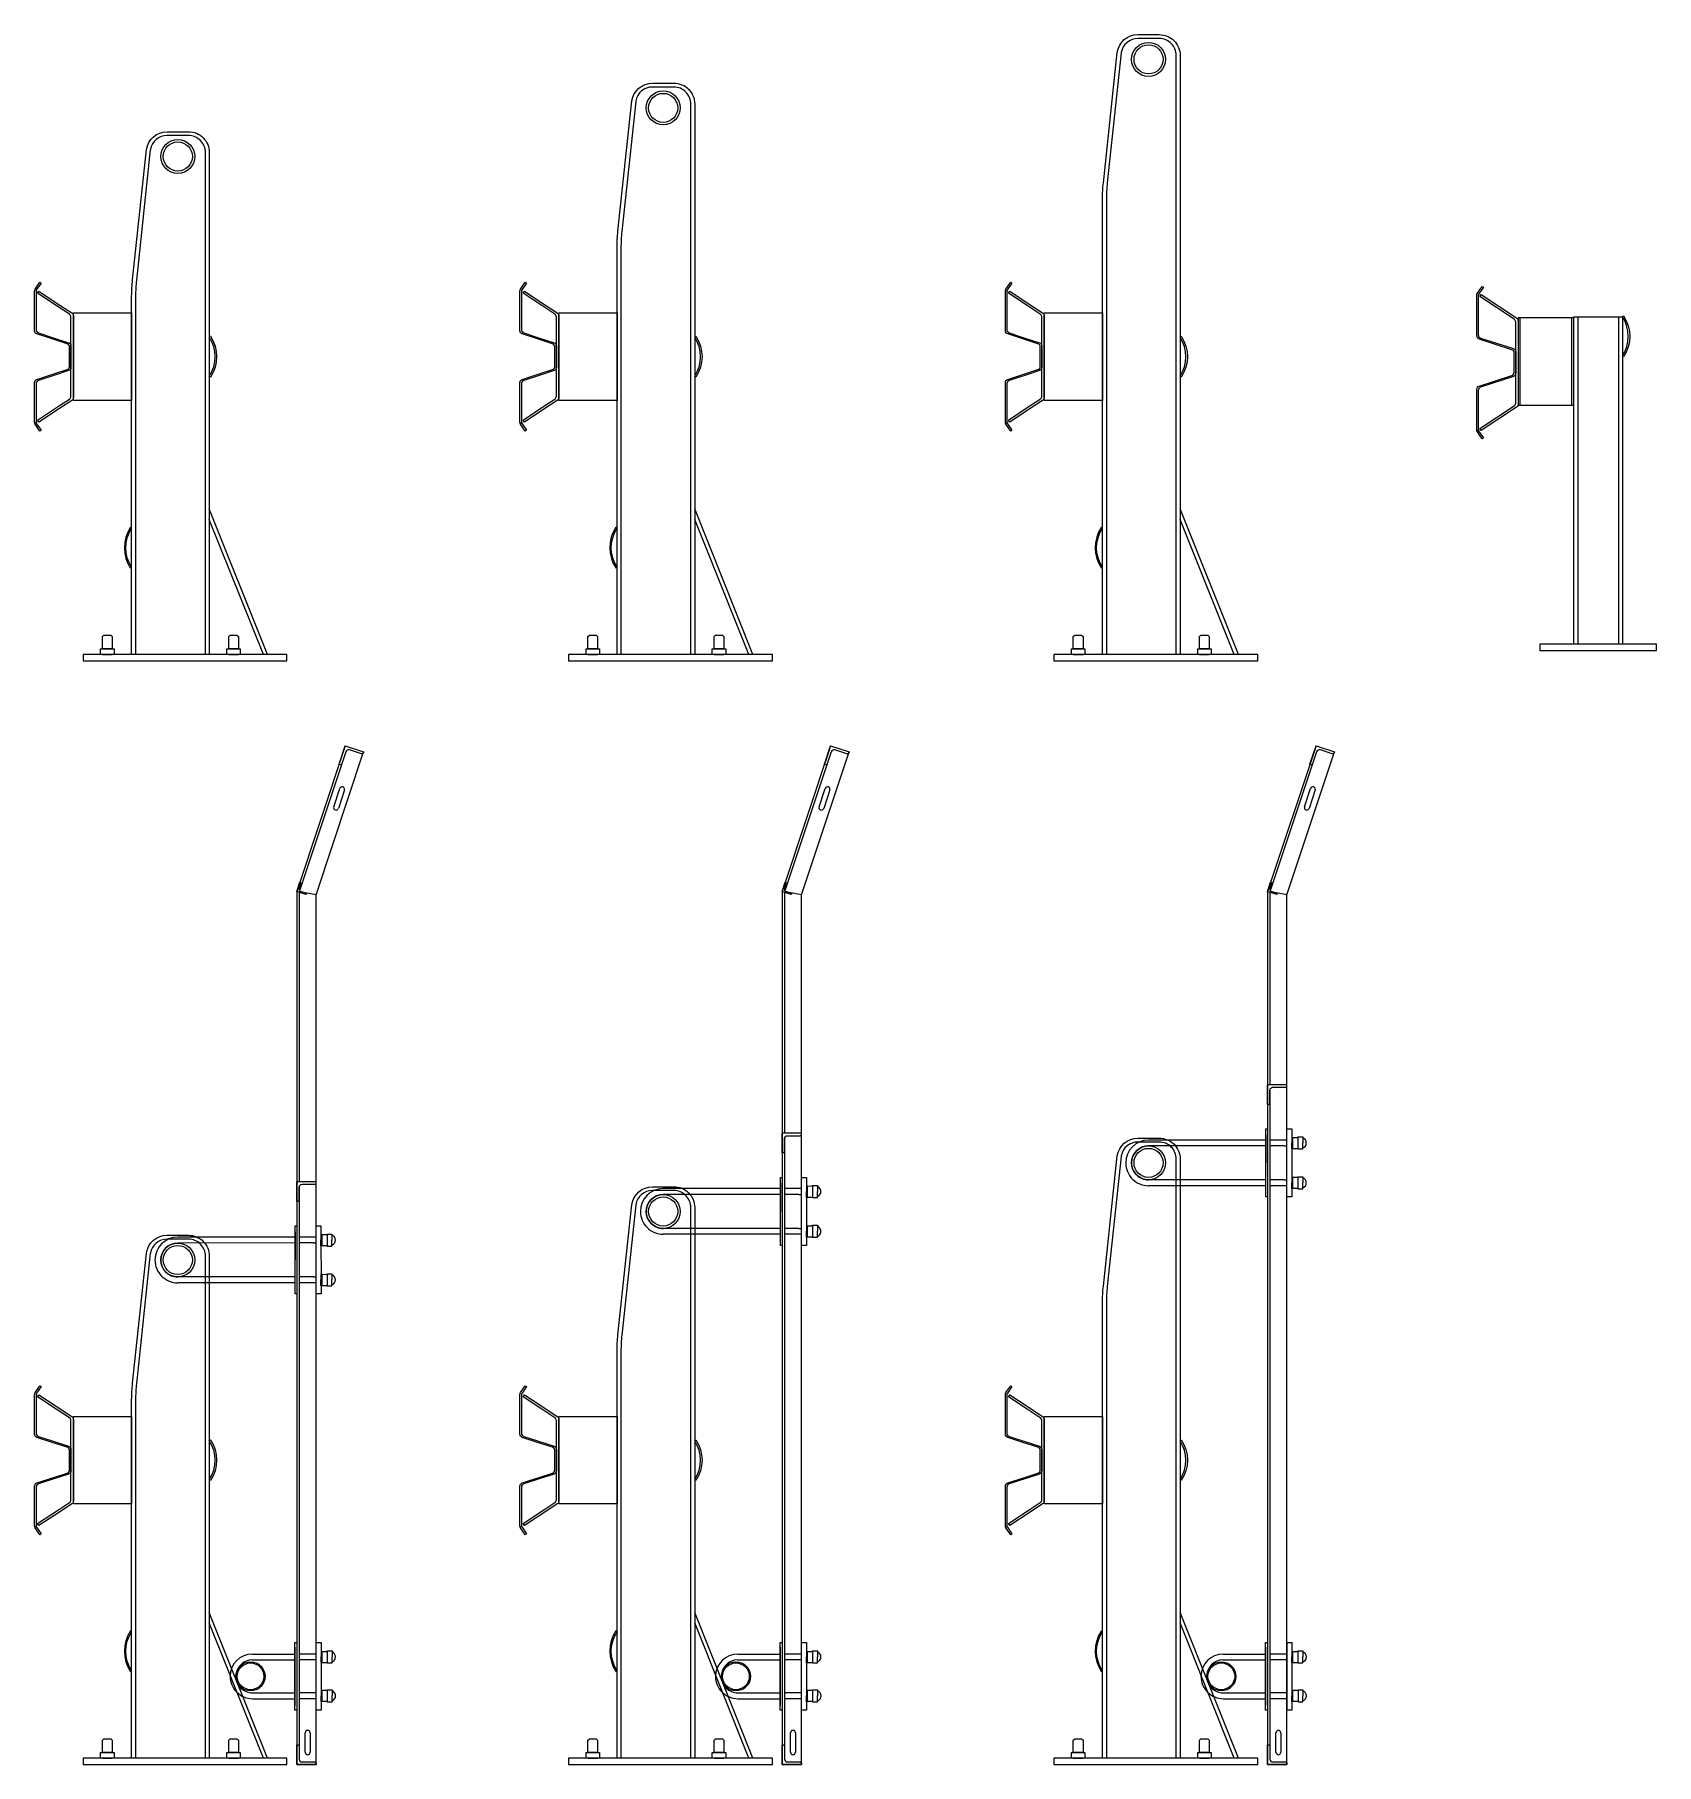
# Model space of a CAD drawing. Header units: metres. Extents: x -13.3 to 43, y -32 to 56.7.
# Drawn here: x -9.724 to -6.383, y 11.947 to 15.51 of the extents above; entities that cross this region are included whole.
import ezdxf

# ---------------------------------------------------------------- set-up
doc = ezdxf.new("R2010")
doc.units = ezdxf.units.M
doc.header["$MEASUREMENT"] = 0
doc.layers.add('AII_M_bariery', color=8, linetype='Continuous')
doc.layers.add('AII_M_ekrany', color=8, linetype='Continuous')
doc.layers.add('AII_M_pomoc', color=30, linetype='Continuous', plot=False)

# ---------------------------------------------------------------- blocks, each defined once
blk = doc.blocks.new('Barieroporęcz_1.1')
at = {"layer": 'AII_M_bariery', "color": 0, "linetype": 'ByBlock', "lineweight": -2}
for p, q in [((-0.23, 0.5366), (-0.23, 0.7166)), ((-0.23, 0.7166), (-0.11, 0.7166)), ((-0.11, 0.7166), (-0.11, 0.5366)), ((0.0522, 0.6687), (0.05, 0.6666)), ((-0.11, 0.5366), (-0.23, 0.5366)), ((0.17, 0.013), (0.05, 0.313)), ((0.1614, 0.013), (0.05, 0.2915)), ((-0.1122, 0.2751), (-0.11, 0.273)), ((-0.17, 0.013), (-0.15, 0.013)), ((0.09, 0.013), (0.11, 0.013))]:
    blk.add_line(p, q, dxfattribs=at)
for points in [[(-0.11, 0.013), (-0.11, 0.7514, -0.028091), (-0.1081, 0.785), (-0.0795, 1.0534, -0.371293), (-0.037, 1.09), (0.007, 1.09, -0.414214), (0.05, 1.047), (0.05, 0.013)], [(0.042, 0.013), (0.042, 1.047, 0.414214), (0.007, 1.082), (-0.037, 1.082, 0.361555), (-0.0714, 1.0534), (-0.0716, 1.0525), (-0.1001, 0.7845, 0.028091), (-0.102, 0.7509), (-0.102, 0.013)], [(-0.31, 0.4914), (-0.31, 0.5166), (-0.31, 0.5732, -0.324981), (-0.3052, 0.5798), (-0.2681, 0.5918), (-0.2428, 0.6, 0.324981), (-0.238, 0.6067), (-0.238, 0.6266), (-0.238, 0.6465, 0.324981), (-0.2428, 0.6532), (-0.2737, 0.6632), (-0.3052, 0.6734, -0.324981), (-0.31, 0.6801), (-0.31, 0.7043), (-0.31, 0.7618, -0.15172), (-0.3088, 0.7658), (-0.299, 0.78), (-0.2965, 0.7783), (-0.3058, 0.7649, 0.15172), (-0.307, 0.7609), (-0.307, 0.7043), (-0.307, 0.6823, 0.324981), (-0.3022, 0.6756), (-0.2737, 0.6664), (-0.2398, 0.6554, -0.324981), (-0.235, 0.6487), (-0.235, 0.6266), (-0.235, 0.6045, -0.324981), (-0.2398, 0.5979), (-0.2681, 0.5887), (-0.3022, 0.5776, 0.324981), (-0.307, 0.571), (-0.307, 0.5166), (-0.307, 0.4923, 0.15172), (-0.3058, 0.4884), (-0.2965, 0.4749), (-0.299, 0.4732), (-0.3088, 0.4874, -0.15172), (-0.31, 0.4914, 0.15172), (-0.3088, 0.4874)], [(0.0522, 0.6687, -0.305469), (0.0521, 0.5845), (0.05, 0.5866, 0.3), (0.05, 0.6666)], [(-0.1122, 0.2751, 0.305469), (-0.1121, 0.1908), (-0.11, 0.193, -0.3), (-0.11, 0.273, -0.425)]]:
    blk.add_lwpolyline(points, format="xyb", dxfattribs=at)
blk.add_lwpolyline([(-0.2586, 0.5258), (-0.2382, 0.5392, 0.252386), (-0.235, 0.5451), (-0.235, 0.6017), (-0.235, 0.7081, 0.252386), (-0.2382, 0.714), (-0.2653, 0.7319), (-0.3037, 0.7572), (-0.301, 0.7613), (-0.2653, 0.7378), (-0.2332, 0.7167, -0.252386), (-0.23, 0.7108), (-0.23, 0.6017), (-0.23, 0.5424, -0.252386), (-0.2332, 0.5365), (-0.2586, 0.5198), (-0.301, 0.4919), (-0.3037, 0.4961)], format="xyb", close=True, dxfattribs=at)
for points in [[(-0.17, 0.0245), (-0.17, 0.05), (-0.167, 0.053), (-0.153, 0.053), (-0.15, 0.05), (-0.15, 0.0245)], [(0.09, 0.0245), (0.09, 0.05), (0.093, 0.053), (0.107, 0.053), (0.11, 0.05), (0.11, 0.0245)], [(-0.21, 0.013), (-0.21, 0), (0.21, 0), (0.21, 0.013)], [(-0.1462, 0.013), (-0.1739, 0.013), (-0.1739, 0.0245), (-0.1462, 0.0245)], [(0.1138, 0.013), (0.0862, 0.013), (0.0862, 0.0245), (0.1138, 0.0245)]]:
    blk.add_lwpolyline(points, close=True, dxfattribs=at)
for radius in [0.035, 0.03]:
    blk.add_circle((-0.015, 1.039), radius, dxfattribs=at)
blk = doc.blocks.new('Barieroporęcz_1.2')
at = {"layer": 'AII_M_bariery', "color": 0, "linetype": 'ByBlock', "lineweight": -2}
for p, q in [((-0.23, 0.5366), (-0.23, 0.7166)), ((-0.23, 0.7166), (-0.11, 0.7166)), ((-0.11, 0.7166), (-0.11, 0.5366)), ((0.0522, 0.6687), (0.05, 0.6666)), ((-0.11, 0.5366), (-0.23, 0.5366)), ((0.17, 0.013), (0.05, 0.313)), ((0.1614, 0.013), (0.05, 0.2915)), ((-0.1122, 0.2751), (-0.11, 0.273)), ((-0.17, 0.013), (-0.15, 0.013)), ((0.09, 0.013), (0.11, 0.013))]:
    blk.add_line(p, q, dxfattribs=at)
for points in [[(-0.11, 0.013), (-0.11, 0.8514, -0.028091), (-0.1081, 0.885), (-0.0795, 1.1534, -0.371293), (-0.037, 1.19), (0.007, 1.19, -0.414214), (0.05, 1.147), (0.05, 0.013)], [(0.042, 0.013), (0.042, 1.147, 0.414214), (0.007, 1.182), (-0.037, 1.182, 0.361555), (-0.0714, 1.1534), (-0.0716, 1.1525), (-0.1001, 0.8845, 0.028091), (-0.102, 0.8509), (-0.102, 0.013)], [(-0.31, 0.4914), (-0.31, 0.5166), (-0.31, 0.5732, -0.324981), (-0.3052, 0.5798), (-0.2681, 0.5918), (-0.2428, 0.6, 0.324981), (-0.238, 0.6067), (-0.238, 0.6266), (-0.238, 0.6465, 0.324981), (-0.2428, 0.6532), (-0.2737, 0.6632), (-0.3052, 0.6734, -0.324981), (-0.31, 0.6801), (-0.31, 0.7043), (-0.31, 0.7618, -0.15172), (-0.3088, 0.7658), (-0.299, 0.78), (-0.2965, 0.7783), (-0.3058, 0.7649, 0.15172), (-0.307, 0.7609), (-0.307, 0.7043), (-0.307, 0.6823, 0.324981), (-0.3022, 0.6756), (-0.2737, 0.6664), (-0.2398, 0.6554, -0.324981), (-0.235, 0.6487), (-0.235, 0.6266), (-0.235, 0.6045, -0.324981), (-0.2398, 0.5979), (-0.2681, 0.5887), (-0.3022, 0.5776, 0.324981), (-0.307, 0.571), (-0.307, 0.5166), (-0.307, 0.4923, 0.15172), (-0.3058, 0.4884), (-0.2965, 0.4749), (-0.299, 0.4732), (-0.3088, 0.4874, -0.15172), (-0.31, 0.4914, 0.15172), (-0.3088, 0.4874)], [(0.0522, 0.6687, -0.305469), (0.0521, 0.5845), (0.05, 0.5866, 0.3), (0.05, 0.6666)], [(-0.1122, 0.2751, 0.305469), (-0.1121, 0.1908), (-0.11, 0.193, -0.3), (-0.11, 0.273, -0.425)]]:
    blk.add_lwpolyline(points, format="xyb", dxfattribs=at)
blk.add_lwpolyline([(-0.2586, 0.5258), (-0.2382, 0.5392, 0.252386), (-0.235, 0.5451), (-0.235, 0.6017), (-0.235, 0.7081, 0.252386), (-0.2382, 0.714), (-0.2653, 0.7319), (-0.3037, 0.7572), (-0.301, 0.7613), (-0.2653, 0.7378), (-0.2332, 0.7167, -0.252386), (-0.23, 0.7108), (-0.23, 0.6017), (-0.23, 0.5424, -0.252386), (-0.2332, 0.5365), (-0.2586, 0.5198), (-0.301, 0.4919), (-0.3037, 0.4961)], format="xyb", close=True, dxfattribs=at)
for points in [[(-0.17, 0.0245), (-0.17, 0.05), (-0.167, 0.053), (-0.153, 0.053), (-0.15, 0.05), (-0.15, 0.0245)], [(0.09, 0.0245), (0.09, 0.05), (0.093, 0.053), (0.107, 0.053), (0.11, 0.05), (0.11, 0.0245)], [(-0.21, 0.013), (-0.21, 0), (0.21, 0), (0.21, 0.013)], [(-0.1462, 0.013), (-0.1739, 0.013), (-0.1739, 0.0245), (-0.1462, 0.0245)], [(0.1138, 0.013), (0.0862, 0.013), (0.0862, 0.0245), (0.1138, 0.0245)]]:
    blk.add_lwpolyline(points, close=True, dxfattribs=at)
for radius in [0.035, 0.03]:
    blk.add_circle((-0.015, 1.139), radius, dxfattribs=at)
blk = doc.blocks.new('Barieroporęcz_1.3')
at = {"layer": 'AII_M_bariery', "color": 0, "linetype": 'ByBlock', "lineweight": -2}
for p, q in [((-0.23, 0.5366), (-0.23, 0.7166)), ((-0.23, 0.7166), (-0.11, 0.7166)), ((-0.11, 0.7166), (-0.11, 0.5366)), ((0.0522, 0.6687), (0.05, 0.6666)), ((-0.11, 0.5366), (-0.23, 0.5366)), ((0.17, 0.013), (0.05, 0.313)), ((0.1614, 0.013), (0.05, 0.2915)), ((-0.1122, 0.2751), (-0.11, 0.273)), ((-0.17, 0.013), (-0.15, 0.013)), ((0.09, 0.013), (0.11, 0.013))]:
    blk.add_line(p, q, dxfattribs=at)
for points in [[(-0.11, 0.013), (-0.11, 0.9514, -0.028091), (-0.1081, 0.985), (-0.0795, 1.2534, -0.371293), (-0.037, 1.29), (0.007, 1.29, -0.414214), (0.05, 1.247), (0.05, 0.013)], [(0.042, 0.013), (0.042, 1.247, 0.414214), (0.007, 1.282), (-0.037, 1.282, 0.361555), (-0.0714, 1.2534), (-0.0716, 1.2525), (-0.1001, 0.9845, 0.028091), (-0.102, 0.9509), (-0.102, 0.013)], [(-0.31, 0.4914), (-0.31, 0.5166), (-0.31, 0.5732, -0.324981), (-0.3052, 0.5798), (-0.2681, 0.5918), (-0.2428, 0.6, 0.324981), (-0.238, 0.6067), (-0.238, 0.6266), (-0.238, 0.6465, 0.324981), (-0.2428, 0.6532), (-0.2737, 0.6632), (-0.3052, 0.6734, -0.324981), (-0.31, 0.6801), (-0.31, 0.7043), (-0.31, 0.7618, -0.15172), (-0.3088, 0.7658), (-0.299, 0.78), (-0.2965, 0.7783), (-0.3058, 0.7649, 0.15172), (-0.307, 0.7609), (-0.307, 0.7043), (-0.307, 0.6823, 0.324981), (-0.3022, 0.6756), (-0.2737, 0.6664), (-0.2398, 0.6554, -0.324981), (-0.235, 0.6487), (-0.235, 0.6266), (-0.235, 0.6045, -0.324981), (-0.2398, 0.5979), (-0.2681, 0.5887), (-0.3022, 0.5776, 0.324981), (-0.307, 0.571), (-0.307, 0.5166), (-0.307, 0.4923, 0.15172), (-0.3058, 0.4884), (-0.2965, 0.4749), (-0.299, 0.4732), (-0.3088, 0.4874, -0.15172), (-0.31, 0.4914, 0.15172), (-0.3088, 0.4874)], [(0.0522, 0.6687, -0.305469), (0.0521, 0.5845), (0.05, 0.5866, 0.3), (0.05, 0.6666)], [(-0.1122, 0.2751, 0.305469), (-0.1121, 0.1908), (-0.11, 0.193, -0.3), (-0.11, 0.273, -0.425)]]:
    blk.add_lwpolyline(points, format="xyb", dxfattribs=at)
blk.add_lwpolyline([(-0.2586, 0.5258), (-0.2382, 0.5392, 0.252386), (-0.235, 0.5451), (-0.235, 0.6017), (-0.235, 0.7081, 0.252386), (-0.2382, 0.714), (-0.2653, 0.7319), (-0.3037, 0.7572), (-0.301, 0.7613), (-0.2653, 0.7378), (-0.2332, 0.7167, -0.252386), (-0.23, 0.7108), (-0.23, 0.6017), (-0.23, 0.5424, -0.252386), (-0.2332, 0.5365), (-0.2586, 0.5198), (-0.301, 0.4919), (-0.3037, 0.4961)], format="xyb", close=True, dxfattribs=at)
for points in [[(-0.17, 0.0245), (-0.17, 0.05), (-0.167, 0.053), (-0.153, 0.053), (-0.15, 0.05), (-0.15, 0.0245)], [(0.09, 0.0245), (0.09, 0.05), (0.093, 0.053), (0.107, 0.053), (0.11, 0.05), (0.11, 0.0245)], [(-0.21, 0.013), (-0.21, 0), (0.21, 0), (0.21, 0.013)], [(-0.1462, 0.013), (-0.1739, 0.013), (-0.1739, 0.0245), (-0.1462, 0.0245)], [(0.1138, 0.013), (0.0862, 0.013), (0.0862, 0.0245), (0.1138, 0.0245)]]:
    blk.add_lwpolyline(points, close=True, dxfattribs=at)
for radius in [0.035, 0.03]:
    blk.add_circle((-0.015, 1.239), radius, dxfattribs=at)
blk = doc.blocks.new('Bariera')
at = {"color": 0, "linetype": 'ByBlock', "lineweight": -2}
for p, q in [((-0.165, 0.685), (-0.165, 0.505)), ((-0.0686, 0.685), (-0.165, 0.685)), ((-0.161, 0.505), (-0.161, 0.685)), ((-0.05, 0.685), (-0.0686, 0.685)), ((-0.054, 0.505), (-0.054, 0.685)), ((-0.05, 0.683), (-0.05, 0.687)), ((-0.05, 0.503), (-0.05, 0.683)), ((-0.042, 0.687), (-0.042, 0.013)), ((0.042, 0.687), (0.042, 0.013)), ((0.0522, 0.6891), (0.05, 0.687)), ((-0.165, 0.505), (-0.05, 0.505))]:
    blk.add_line(p, q, dxfattribs=at)
for points in [[(-0.25, 0.4542), (-0.25, 0.5379, -0.324981), (-0.2452, 0.5446), (-0.1778, 0.5664, 0.324981), (-0.173, 0.5731), (-0.173, 0.593), (-0.173, 0.6129, 0.324981), (-0.1778, 0.6196), (-0.2452, 0.6414, -0.324981), (-0.25, 0.6481), (-0.25, 0.7318, -0.15172), (-0.2488, 0.7358), (-0.239, 0.75), (-0.2365, 0.7483), (-0.2458, 0.7349, 0.15172), (-0.247, 0.7309), (-0.247, 0.6503, 0.324981), (-0.2422, 0.6436), (-0.1748, 0.6218, -0.324981), (-0.17, 0.6151), (-0.17, 0.593), (-0.17, 0.5709, -0.324981), (-0.1748, 0.5642), (-0.2422, 0.5424, 0.324981), (-0.247, 0.5357), (-0.247, 0.4551, 0.15172), (-0.2458, 0.4511), (-0.2365, 0.4377), (-0.239, 0.436), (-0.2488, 0.4502, -0.15172), (-0.25, 0.4542, 0.15172), (-0.2488, 0.4502)], [(0.0522, 0.6891, -0.305469), (0.0521, 0.6048), (0.05, 0.607, 0.3), (0.05, 0.687, 0.425)]]:
    blk.add_lwpolyline(points, format="xyb", dxfattribs=at)
blk.add_lwpolyline([(-0.1682, 0.6851, -0.252386), (-0.165, 0.6792), (-0.165, 0.5068, -0.252386), (-0.1682, 0.5009), (-0.241, 0.453), (-0.2437, 0.4572), (-0.1732, 0.5036, 0.252386), (-0.17, 0.5095), (-0.17, 0.6765, 0.252386), (-0.1732, 0.6824), (-0.2437, 0.7288), (-0.241, 0.733)], format="xyb", close=True, dxfattribs=at)
blk.add_lwpolyline([(-0.05, 0.013), (-0.05, 0.687), (0.05, 0.687), (0.05, 0.013)], dxfattribs=at)
blk.add_lwpolyline([(-0.12, 0), (0.12, 0), (0.12, 0.013), (-0.12, 0.013)], close=True, dxfattribs=at)
blk = doc.blocks.new('Barieroporęcz_1.1O')
at = {"layer": 'AII_M_bariery', "color": 0, "linetype": 'ByBlock', "lineweight": -2}
for p, q in [((-0.23, 0.5366), (-0.23, 0.7166)), ((-0.23, 0.7166), (-0.11, 0.7166)), ((-0.11, 0.7166), (-0.11, 0.5366)), ((0.0522, 0.6687), (0.05, 0.6666)), ((-0.11, 0.5366), (-0.23, 0.5366)), ((0.17, 0.013), (0.05, 0.313)), ((0.1614, 0.013), (0.05, 0.2915)), ((-0.1122, 0.2751), (-0.11, 0.273)), ((-0.17, 0.013), (-0.15, 0.013)), ((0.09, 0.013), (0.11, 0.013))]:
    blk.add_line(p, q, dxfattribs=at)
for points in [[(-0.11, 0.013), (-0.11, 0.7514, -0.028091), (-0.1081, 0.785), (-0.0795, 1.0534, -0.371293), (-0.037, 1.09), (0.007, 1.09, -0.414214), (0.05, 1.047), (0.05, 0.013)], [(0.042, 0.013), (0.042, 1.047, 0.414214), (0.007, 1.082), (-0.037, 1.082, 0.361555), (-0.0714, 1.0534), (-0.0716, 1.0525), (-0.1001, 0.7845, 0.028091), (-0.102, 0.7509), (-0.102, 0.013)], [(-0.31, 0.4914), (-0.31, 0.5166), (-0.31, 0.5732, -0.324981), (-0.3052, 0.5798), (-0.2681, 0.5918), (-0.2428, 0.6, 0.324981), (-0.238, 0.6067), (-0.238, 0.6266), (-0.238, 0.6465, 0.324981), (-0.2428, 0.6532), (-0.2737, 0.6632), (-0.3052, 0.6734, -0.324981), (-0.31, 0.6801), (-0.31, 0.7043), (-0.31, 0.7618, -0.15172), (-0.3088, 0.7658), (-0.299, 0.78), (-0.2965, 0.7783), (-0.3058, 0.7649, 0.15172), (-0.307, 0.7609), (-0.307, 0.7043), (-0.307, 0.6823, 0.324981), (-0.3022, 0.6756), (-0.2737, 0.6664), (-0.2398, 0.6554, -0.324981), (-0.235, 0.6487), (-0.235, 0.6266), (-0.235, 0.6045, -0.324981), (-0.2398, 0.5979), (-0.2681, 0.5887), (-0.3022, 0.5776, 0.324981), (-0.307, 0.571), (-0.307, 0.5166), (-0.307, 0.4923, 0.15172), (-0.3058, 0.4884), (-0.2965, 0.4749), (-0.299, 0.4732), (-0.3088, 0.4874, -0.15172), (-0.31, 0.4914, 0.15172), (-0.3088, 0.4874)], [(0.0522, 0.6687, -0.305469), (0.0521, 0.5845), (0.05, 0.5866, 0.3), (0.05, 0.6666)], [(-0.1122, 0.2751, 0.305469), (-0.1121, 0.1908), (-0.11, 0.193, -0.3), (-0.11, 0.273, -0.425)]]:
    blk.add_lwpolyline(points, format="xyb", dxfattribs=at)
blk.add_lwpolyline([(-0.2586, 0.5258), (-0.2382, 0.5392, 0.252386), (-0.235, 0.5451), (-0.235, 0.6017), (-0.235, 0.7081, 0.252386), (-0.2382, 0.714), (-0.2653, 0.7319), (-0.3037, 0.7572), (-0.301, 0.7613), (-0.2653, 0.7378), (-0.2332, 0.7167, -0.252386), (-0.23, 0.7108), (-0.23, 0.6017), (-0.23, 0.5424, -0.252386), (-0.2332, 0.5365), (-0.2586, 0.5198), (-0.301, 0.4919), (-0.3037, 0.4961)], format="xyb", close=True, dxfattribs=at)
for points in [[(-0.17, 0.0245), (-0.17, 0.05), (-0.167, 0.053), (-0.153, 0.053), (-0.15, 0.05), (-0.15, 0.0245)], [(0.09, 0.0245), (0.09, 0.05), (0.093, 0.053), (0.107, 0.053), (0.11, 0.05), (0.11, 0.0245)], [(-0.21, 0.013), (-0.21, 0), (0.21, 0), (0.21, 0.013)], [(-0.1462, 0.013), (-0.1739, 0.013), (-0.1739, 0.0245), (-0.1462, 0.0245)], [(0.1138, 0.013), (0.0862, 0.013), (0.0862, 0.0245), (0.1138, 0.0245)]]:
    blk.add_lwpolyline(points, close=True, dxfattribs=at)
for radius in [0.035, 0.03]:
    blk.add_circle((-0.015, 1.039), radius, dxfattribs=at)
at = {"layer": 'AII_M_ekrany', "color": 0, "linetype": 'ByBlock', "lineweight": -2}
for p, q in [((0.33, 2.098), (0.23, 1.798)), ((0.3313, 2.086), (0.2358, 1.7996)), ((0.27, 1.7915), (0.3679, 2.0854)), ((0.33, 2.098), (0.3185, 2.0636)), ((0.3063, 1.9724), (0.3189, 2.0104)), ((0.3284, 2.0072), (0.3158, 1.9693)), ((0.3252, 2.0135), (0.3252, 2.0135)), ((0.3094, 1.9661), (0.3094, 1.9661)), ((0.23, 1.798), (0.23, 0)), ((0.235, 1.7963), (0.235, 1.2)), ((0.27, 1.7915), (0.2483, 1.795)), ((0.27, 0.002), (0.27, 1.7915)), ((0.23, 1.16), (0.23, 1.2)), ((0.235, 1.189), (0.235, 0.011)), ((0.2265, 1.1091), (0.23, 1.1091)), ((0.2265, 0.9691), (0.2265, 1.1091)), ((0.23, 1.1091), (0.23, 0.9691)), ((0.27, 1.1091), (0.28, 1.1091)), ((0.2701, 0.9691), (0.27, 1.1091)), ((0.28, 1.1091), (0.2801, 0.9691)), ((0.2265, 1.0861), (-0.015, 1.086)), ((0.2265, 1.0741), (-0.015, 1.074)), ((0.2265, 1.0971), (0.2265, 1.0391)), ((0.2645, 1.0861), (0.235, 1.0861)), ((0.2645, 1.0741), (0.235, 1.0741)), ((0.27, 1.0861), (0.2645, 1.0861)), ((0.2645, 1.0741), (0.27, 1.0741)), ((0.2816, 1.0923), (0.28, 1.0923)), ((0.28, 1.0923), (0.28, 1.0801)), ((0.28, 1.0679), (0.28, 1.0801)), ((0.2816, 1.0914), (0.2816, 1.0923)), ((0.2816, 1.0914), (0.2927, 1.0915)), ((0.2816, 1.0914), (0.2817, 1.0687)), ((0.2927, 1.0915), (0.2927, 1.0925)), ((0.2927, 1.0925), (0.3027, 1.0925)), ((0.2927, 1.0915), (0.2927, 1.0687)), ((0.3027, 1.0925), (0.3027, 1.0801)), ((0.3027, 1.0677), (0.3027, 1.0801)), ((0.2265, 0.9811), (0.2265, 1.0391)), ((0.2265, 1.0391), (0.2265, 1.0391)), ((0.2265, 1.0391), (0.2265, 1.0391)), ((0.2817, 1.0679), (0.28, 1.0679)), ((0.2817, 1.0687), (0.2927, 1.0687)), ((0.2817, 1.0687), (0.2817, 1.0679)), ((0.2927, 1.0677), (0.2927, 1.0687)), ((0.2927, 1.0677), (0.3027, 1.0677)), ((0.2265, 1.0041), (-0.015, 1.004)), ((0.2645, 1.0041), (0.235, 1.004)), ((0.2645, 1.0041), (0.27, 1.0041)), ((0.2817, 1.0103), (0.28, 1.0103)), ((0.28, 1.0103), (0.28, 0.9981)), ((0.28, 0.9859), (0.28, 0.9981)), ((0.2817, 1.0094), (0.2817, 1.0103)), ((0.2817, 1.0094), (0.2927, 1.0095)), ((0.2817, 1.0094), (0.2817, 0.9867)), ((0.2927, 1.0095), (0.2927, 1.0105)), ((0.2927, 1.0105), (0.3027, 1.0105)), ((0.2927, 1.0095), (0.2927, 0.9867)), ((0.3027, 1.0105), (0.3027, 0.9981)), ((0.3027, 0.9857), (0.3027, 0.9981)), ((0.2265, 0.9921), (-0.015, 0.992)), ((0.23, 0.9691), (0.2265, 0.9691)), ((0.2645, 0.9921), (0.235, 0.992)), ((0.27, 0.9921), (0.2645, 0.9921)), ((0.2801, 0.9691), (0.2701, 0.9691)), ((0.2817, 0.9859), (0.28, 0.9859)), ((0.2817, 0.9867), (0.2927, 0.9867)), ((0.2817, 0.9867), (0.2817, 0.9859)), ((0.2927, 0.9857), (0.2927, 0.9867)), ((0.2927, 0.9857), (0.3027, 0.9857)), ((0.2262, 0.2514), (0.2302, 0.2514)), ((0.2262, 0.1114), (0.2262, 0.2514)), ((0.2302, 0.2514), (0.2302, 0.1114)), ((0.2702, 0.2514), (0.2802, 0.2514)), ((0.2702, 0.1114), (0.2702, 0.2514)), ((0.2802, 0.2514), (0.2802, 0.1114)), ((0.1389, 0.2274), (0.2262, 0.2274)), ((0.139, 0.2154), (0.2262, 0.2154)), ((0.2262, 0.2414), (0.2262, 0.1214)), ((0.2672, 0.2274), (0.2352, 0.2274)), ((0.2672, 0.2154), (0.2352, 0.2154)), ((0.2702, 0.2274), (0.2672, 0.2274)), ((0.2702, 0.2154), (0.2672, 0.2154)), ((0.2818, 0.2336), (0.2802, 0.2336)), ((0.2802, 0.2336), (0.2802, 0.2214)), ((0.2802, 0.2092), (0.2802, 0.2214)), ((0.2818, 0.2328), (0.2818, 0.2336)), ((0.2818, 0.2328), (0.2928, 0.2328)), ((0.2818, 0.2328), (0.2818, 0.21)), ((0.2928, 0.2328), (0.2928, 0.2338)), ((0.2928, 0.2338), (0.3028, 0.2338)), ((0.2928, 0.2328), (0.2928, 0.21)), ((0.3028, 0.2338), (0.3028, 0.2214)), ((0.3028, 0.209), (0.3028, 0.2214)), ((0.2818, 0.2092), (0.2802, 0.2092)), ((0.2818, 0.21), (0.2928, 0.21)), ((0.2818, 0.21), (0.2818, 0.2092)), ((0.2928, 0.209), (0.2928, 0.21)), ((0.2928, 0.209), (0.3028, 0.209)), ((0.139, 0.1474), (0.2262, 0.1474)), ((0.2672, 0.1474), (0.2352, 0.1474)), ((0.2702, 0.1474), (0.2672, 0.1474)), ((0.2818, 0.1536), (0.2802, 0.1536)), ((0.2802, 0.1536), (0.2802, 0.1414)), ((0.2818, 0.1528), (0.2818, 0.1536)), ((0.2818, 0.1528), (0.2929, 0.1528)), ((0.2818, 0.1528), (0.2818, 0.13)), ((0.2929, 0.1528), (0.2929, 0.1538)), ((0.2929, 0.1538), (0.3029, 0.1538)), ((0.2929, 0.1528), (0.2929, 0.13)), ((0.3029, 0.1538), (0.3029, 0.1414)), ((0.139, 0.1354), (0.2262, 0.1354)), ((0.2302, 0.1114), (0.2262, 0.1114)), ((0.2672, 0.1354), (0.2352, 0.1354)), ((0.2702, 0.1354), (0.2672, 0.1354)), ((0.2802, 0.1114), (0.2702, 0.1114)), ((0.2802, 0.1292), (0.2802, 0.1414)), ((0.2818, 0.1292), (0.2802, 0.1292)), ((0.2818, 0.13), (0.2929, 0.13)), ((0.2818, 0.13), (0.2818, 0.1292)), ((0.2929, 0.129), (0.2929, 0.13)), ((0.2929, 0.129), (0.3029, 0.129)), ((0.3029, 0.129), (0.3029, 0.1414)), ((0.23, 0), (0.23, 0.04)), ((0.2475, 0.025), (0.2475, 0.065)), ((0.2525, 0.07), (0.2525, 0.07)), ((0.2575, 0.065), (0.2575, 0.025)), ((0.2525, 0.02), (0.2525, 0.02)), ((0.23, 0), (0.27, 0))]:
    blk.add_line(p, q, dxfattribs=at)
for points in [[(0.33, 2.098), (0.3679, 2.0854), (0.3673, 2.0835, -0.414214), (0.3635, 2.0816), (0.3389, 2.0898, 0.414214), (0.3313, 2.086), (0.323, 2.0613, -0.414214), (0.3192, 2.0594), (0.3174, 2.0601), (0.33, 2.098)], [(0.23, 1.798), (0.2363, 1.817), (0.2373, 1.8167, -0.414214), (0.2385, 1.8141), (0.2349, 1.8032, 0.414214), (0.2371, 1.7988), (0.248, 1.7952, -0.414214), (0.2493, 1.7926), (0.249, 1.7917), (0.23, 1.798)], [(0.23, 1.2), (0.23, 1.16), (0.232, 1.16, 0.414214), (0.235, 1.163), (0.235, 1.189, -0.414214), (0.241, 1.195), (0.267, 1.195, 0.414214), (0.27, 1.198), (0.27, 1.2), (0.23, 1.2)], [(0.23, 0), (0.23, 0.04), (0.232, 0.04, -0.414214), (0.235, 0.037), (0.235, 0.011, 0.414214), (0.241, 0.005), (0.267, 0.005, -0.414214), (0.27, 0.002), (0.27, 0), (0.23, 0)]]:
    blk.add_lwpolyline(points, format="xyb", dxfattribs=at)
for radius in [0.03, 0.0275]:
    blk.add_circle((0.1349, 0.1814), radius, dxfattribs=at)
for centre, radius, start, end in [((0.3236, 2.0088), 0.005, 71.5856, 161.5856), ((0.3236, 2.0088), 0.005, 341.5856, 71.5856), ((0.311, 1.9708), 0.005, 161.5856, 251.5856), ((0.311, 1.9708), 0.005, 251.5856, 341.5856), ((-0.015, 1.039), 0.047, 90.0205, 180.0205), ((-0.015, 1.039), 0.035, 90.0205, 180.0205), ((0.299, 1.0801), 0.011, 289.6031, 70.438), ((-0.015, 1.039), 0.047, 180.0205, 270.0205), ((-0.015, 1.039), 0.035, 180.0205, 270.0205), ((0.299, 0.9981), 0.011, 289.6031, 70.438), ((0.1389, 0.1814), 0.046, 90.0205, 180.0205), ((0.1389, 0.1814), 0.034, 90.0205, 180.0205), ((0.2991, 0.2214), 0.011, 289.6031, 70.438), ((0.1389, 0.1814), 0.046, 180.0205, 270.0205), ((0.1389, 0.1814), 0.034, 180.0205, 270.0205), ((0.2992, 0.1414), 0.011, 289.6031, 70.438), ((0.2525, 0.065), 0.005, 90.0205, 180.0205), ((0.2525, 0.065), 0.005, 0.0205, 90.0205), ((0.2525, 0.025), 0.005, 180.0205, 270.0205), ((0.2525, 0.025), 0.005, 270.0205, 0.0205)]:
    blk.add_arc(centre, radius, start, end, dxfattribs=at)
blk = doc.blocks.new('Barieroporęcz_1.2O')
at = {"layer": 'AII_M_bariery', "color": 0, "linetype": 'ByBlock', "lineweight": -2}
for p, q in [((-0.23, 0.5366), (-0.23, 0.7166)), ((-0.23, 0.7166), (-0.11, 0.7166)), ((-0.11, 0.7166), (-0.11, 0.5366)), ((0.0522, 0.6687), (0.05, 0.6666)), ((-0.11, 0.5366), (-0.23, 0.5366)), ((0.17, 0.013), (0.05, 0.313)), ((0.1614, 0.013), (0.05, 0.2915)), ((-0.1122, 0.2751), (-0.11, 0.273)), ((-0.17, 0.013), (-0.15, 0.013)), ((0.09, 0.013), (0.11, 0.013))]:
    blk.add_line(p, q, dxfattribs=at)
for points in [[(-0.11, 0.013), (-0.11, 0.8514, -0.028091), (-0.1081, 0.885), (-0.0795, 1.1534, -0.371293), (-0.037, 1.19), (0.007, 1.19, -0.414214), (0.05, 1.147), (0.05, 0.013)], [(0.042, 0.013), (0.042, 1.147, 0.414214), (0.007, 1.182), (-0.037, 1.182, 0.361555), (-0.0714, 1.1534), (-0.0716, 1.1525), (-0.1001, 0.8845, 0.028091), (-0.102, 0.8509), (-0.102, 0.013)], [(-0.31, 0.4914), (-0.31, 0.5166), (-0.31, 0.5732, -0.324981), (-0.3052, 0.5798), (-0.2681, 0.5918), (-0.2428, 0.6, 0.324981), (-0.238, 0.6067), (-0.238, 0.6266), (-0.238, 0.6465, 0.324981), (-0.2428, 0.6532), (-0.2737, 0.6632), (-0.3052, 0.6734, -0.324981), (-0.31, 0.6801), (-0.31, 0.7043), (-0.31, 0.7618, -0.15172), (-0.3088, 0.7658), (-0.299, 0.78), (-0.2965, 0.7783), (-0.3058, 0.7649, 0.15172), (-0.307, 0.7609), (-0.307, 0.7043), (-0.307, 0.6823, 0.324981), (-0.3022, 0.6756), (-0.2737, 0.6664), (-0.2398, 0.6554, -0.324981), (-0.235, 0.6487), (-0.235, 0.6266), (-0.235, 0.6045, -0.324981), (-0.2398, 0.5979), (-0.2681, 0.5887), (-0.3022, 0.5776, 0.324981), (-0.307, 0.571), (-0.307, 0.5166), (-0.307, 0.4923, 0.15172), (-0.3058, 0.4884), (-0.2965, 0.4749), (-0.299, 0.4732), (-0.3088, 0.4874, -0.15172), (-0.31, 0.4914, 0.15172), (-0.3088, 0.4874)], [(0.0522, 0.6687, -0.305469), (0.0521, 0.5845), (0.05, 0.5866, 0.3), (0.05, 0.6666)], [(-0.1122, 0.2751, 0.305469), (-0.1121, 0.1908), (-0.11, 0.193, -0.3), (-0.11, 0.273, -0.425)]]:
    blk.add_lwpolyline(points, format="xyb", dxfattribs=at)
blk.add_lwpolyline([(-0.2586, 0.5258), (-0.2382, 0.5392, 0.252386), (-0.235, 0.5451), (-0.235, 0.6017), (-0.235, 0.7081, 0.252386), (-0.2382, 0.714), (-0.2653, 0.7319), (-0.3037, 0.7572), (-0.301, 0.7613), (-0.2653, 0.7378), (-0.2332, 0.7167, -0.252386), (-0.23, 0.7108), (-0.23, 0.6017), (-0.23, 0.5424, -0.252386), (-0.2332, 0.5365), (-0.2586, 0.5198), (-0.301, 0.4919), (-0.3037, 0.4961)], format="xyb", close=True, dxfattribs=at)
for points in [[(-0.17, 0.0245), (-0.17, 0.05), (-0.167, 0.053), (-0.153, 0.053), (-0.15, 0.05), (-0.15, 0.0245)], [(0.09, 0.0245), (0.09, 0.05), (0.093, 0.053), (0.107, 0.053), (0.11, 0.05), (0.11, 0.0245)], [(-0.21, 0.013), (-0.21, 0), (0.21, 0), (0.21, 0.013)], [(-0.1462, 0.013), (-0.1739, 0.013), (-0.1739, 0.0245), (-0.1462, 0.0245)], [(0.1138, 0.013), (0.0862, 0.013), (0.0862, 0.0245), (0.1138, 0.0245)]]:
    blk.add_lwpolyline(points, close=True, dxfattribs=at)
for radius in [0.035, 0.03]:
    blk.add_circle((-0.015, 1.139), radius, dxfattribs=at)
at = {"layer": 'AII_M_ekrany', "color": 0, "linetype": 'ByBlock', "lineweight": -2}
for p, q in [((0.33, 2.098), (0.23, 1.798)), ((0.3313, 2.086), (0.2358, 1.7996)), ((0.27, 1.7915), (0.3679, 2.0854)), ((0.33, 2.098), (0.3185, 2.0636)), ((0.3063, 1.9724), (0.3189, 2.0104)), ((0.3284, 2.0072), (0.3158, 1.9693)), ((0.3252, 2.0135), (0.3252, 2.0135)), ((0.3094, 1.9661), (0.3094, 1.9661)), ((0.23, 1.798), (0.23, 0)), ((0.235, 1.7963), (0.235, 1.3)), ((0.27, 1.7915), (0.2483, 1.795)), ((0.27, 0.002), (0.27, 1.7915)), ((0.23, 1.26), (0.23, 1.3)), ((0.235, 1.289), (0.235, 0.011)), ((0.2265, 1.1861), (-0.015, 1.186)), ((0.2265, 1.2091), (0.23, 1.2091)), ((0.2265, 1.0691), (0.2265, 1.2091)), ((0.2265, 1.1971), (0.2265, 1.1391)), ((0.23, 1.2091), (0.23, 1.0691)), ((0.2645, 1.1861), (0.235, 1.1861)), ((0.27, 1.1861), (0.2645, 1.1861)), ((0.27, 1.2091), (0.28, 1.2091)), ((0.2701, 1.0691), (0.27, 1.2091)), ((0.28, 1.2091), (0.2801, 1.0691)), ((0.2816, 1.1923), (0.28, 1.1923)), ((0.28, 1.1923), (0.28, 1.1801)), ((0.28, 1.1679), (0.28, 1.1801)), ((0.2816, 1.1914), (0.2816, 1.1923)), ((0.2816, 1.1914), (0.2927, 1.1915)), ((0.2816, 1.1914), (0.2817, 1.1687)), ((0.2927, 1.1915), (0.2927, 1.1925)), ((0.2927, 1.1925), (0.3027, 1.1925)), ((0.2927, 1.1915), (0.2927, 1.1687)), ((0.3027, 1.1925), (0.3027, 1.1801)), ((0.3027, 1.1677), (0.3027, 1.1801)), ((0.2265, 1.1741), (-0.015, 1.174)), ((0.2645, 1.1741), (0.235, 1.1741)), ((0.2645, 1.1741), (0.27, 1.1741)), ((0.2817, 1.1679), (0.28, 1.1679)), ((0.2817, 1.1687), (0.2927, 1.1687)), ((0.2817, 1.1687), (0.2817, 1.1679)), ((0.2927, 1.1677), (0.2927, 1.1687)), ((0.2927, 1.1677), (0.3027, 1.1677)), ((0.2265, 1.0811), (0.2265, 1.1391)), ((0.2265, 1.1391), (0.2265, 1.1391)), ((0.2265, 1.1391), (0.2265, 1.1391)), ((0.2817, 1.1103), (0.28, 1.1103)), ((0.28, 1.1103), (0.28, 1.0981)), ((0.2817, 1.1094), (0.2817, 1.1103)), ((0.2817, 1.1094), (0.2927, 1.1095)), ((0.2817, 1.1094), (0.2817, 1.0867)), ((0.2927, 1.1095), (0.2927, 1.1105)), ((0.2927, 1.1105), (0.3027, 1.1105)), ((0.2927, 1.1095), (0.2927, 1.0867)), ((0.3027, 1.1105), (0.3027, 1.0981)), ((0.2265, 1.1041), (-0.015, 1.104)), ((0.2265, 1.0921), (-0.015, 1.092)), ((0.23, 1.0691), (0.2265, 1.0691)), ((0.2645, 1.1041), (0.235, 1.104)), ((0.2645, 1.0921), (0.235, 1.092)), ((0.2645, 1.1041), (0.27, 1.1041)), ((0.27, 1.0921), (0.2645, 1.0921)), ((0.2801, 1.0691), (0.2701, 1.0691)), ((0.28, 1.0859), (0.28, 1.0981)), ((0.2817, 1.0859), (0.28, 1.0859)), ((0.2817, 1.0867), (0.2927, 1.0867)), ((0.2817, 1.0867), (0.2817, 1.0859)), ((0.2927, 1.0857), (0.2927, 1.0867)), ((0.2927, 1.0857), (0.3027, 1.0857)), ((0.3027, 1.0857), (0.3027, 1.0981)), ((0.2262, 0.2514), (0.2302, 0.2514)), ((0.2262, 0.1114), (0.2262, 0.2514)), ((0.2302, 0.2514), (0.2302, 0.1114)), ((0.2702, 0.2514), (0.2802, 0.2514)), ((0.2702, 0.1114), (0.2702, 0.2514)), ((0.2802, 0.2514), (0.2802, 0.1114)), ((0.1389, 0.2274), (0.2262, 0.2274)), ((0.139, 0.2154), (0.2262, 0.2154)), ((0.2262, 0.2414), (0.2262, 0.1214)), ((0.2672, 0.2274), (0.2352, 0.2274)), ((0.2672, 0.2154), (0.2352, 0.2154)), ((0.2702, 0.2274), (0.2672, 0.2274)), ((0.2702, 0.2154), (0.2672, 0.2154)), ((0.2818, 0.2336), (0.2802, 0.2336)), ((0.2802, 0.2336), (0.2802, 0.2214)), ((0.2802, 0.2092), (0.2802, 0.2214)), ((0.2818, 0.2328), (0.2818, 0.2336)), ((0.2818, 0.2328), (0.2928, 0.2328)), ((0.2818, 0.2328), (0.2818, 0.21)), ((0.2928, 0.2328), (0.2928, 0.2338)), ((0.2928, 0.2338), (0.3028, 0.2338)), ((0.2928, 0.2328), (0.2928, 0.21)), ((0.3028, 0.2338), (0.3028, 0.2214)), ((0.3028, 0.209), (0.3028, 0.2214)), ((0.2818, 0.2092), (0.2802, 0.2092)), ((0.2818, 0.21), (0.2928, 0.21)), ((0.2818, 0.21), (0.2818, 0.2092)), ((0.2928, 0.209), (0.2928, 0.21)), ((0.2928, 0.209), (0.3028, 0.209)), ((0.139, 0.1474), (0.2262, 0.1474)), ((0.2672, 0.1474), (0.2352, 0.1474)), ((0.2702, 0.1474), (0.2672, 0.1474)), ((0.2818, 0.1536), (0.2802, 0.1536)), ((0.2802, 0.1536), (0.2802, 0.1414)), ((0.2818, 0.1528), (0.2818, 0.1536)), ((0.2818, 0.1528), (0.2929, 0.1528)), ((0.2818, 0.1528), (0.2818, 0.13)), ((0.2929, 0.1528), (0.2929, 0.1538)), ((0.2929, 0.1538), (0.3029, 0.1538)), ((0.2929, 0.1528), (0.2929, 0.13)), ((0.3029, 0.1538), (0.3029, 0.1414)), ((0.139, 0.1354), (0.2262, 0.1354)), ((0.2302, 0.1114), (0.2262, 0.1114)), ((0.2672, 0.1354), (0.2352, 0.1354)), ((0.2702, 0.1354), (0.2672, 0.1354)), ((0.2802, 0.1114), (0.2702, 0.1114)), ((0.2802, 0.1292), (0.2802, 0.1414)), ((0.2818, 0.1292), (0.2802, 0.1292)), ((0.2818, 0.13), (0.2929, 0.13)), ((0.2818, 0.13), (0.2818, 0.1292)), ((0.2929, 0.129), (0.2929, 0.13)), ((0.2929, 0.129), (0.3029, 0.129)), ((0.3029, 0.129), (0.3029, 0.1414)), ((0.23, 0), (0.23, 0.04)), ((0.2475, 0.025), (0.2475, 0.065)), ((0.2525, 0.07), (0.2525, 0.07)), ((0.2575, 0.065), (0.2575, 0.025)), ((0.2525, 0.02), (0.2525, 0.02)), ((0.23, 0), (0.27, 0))]:
    blk.add_line(p, q, dxfattribs=at)
for points in [[(0.33, 2.098), (0.3679, 2.0854), (0.3673, 2.0835, -0.414214), (0.3635, 2.0816), (0.3389, 2.0898, 0.414214), (0.3313, 2.086), (0.323, 2.0613, -0.414214), (0.3192, 2.0594), (0.3174, 2.0601), (0.33, 2.098)], [(0.23, 1.798), (0.2363, 1.817), (0.2373, 1.8167, -0.414214), (0.2385, 1.8141), (0.2349, 1.8032, 0.414214), (0.2371, 1.7988), (0.248, 1.7952, -0.414214), (0.2493, 1.7926), (0.249, 1.7917), (0.23, 1.798)], [(0.23, 1.3), (0.23, 1.26), (0.232, 1.26, 0.414214), (0.235, 1.263), (0.235, 1.289, -0.414214), (0.241, 1.295), (0.267, 1.295, 0.414214), (0.27, 1.298), (0.27, 1.3), (0.23, 1.3)], [(0.23, 0), (0.23, 0.04), (0.232, 0.04, -0.414214), (0.235, 0.037), (0.235, 0.011, 0.414214), (0.241, 0.005), (0.267, 0.005, -0.414214), (0.27, 0.002), (0.27, 0), (0.23, 0)]]:
    blk.add_lwpolyline(points, format="xyb", dxfattribs=at)
for radius in [0.03, 0.0275]:
    blk.add_circle((0.1349, 0.1814), radius, dxfattribs=at)
for centre, radius, start, end in [((0.3236, 2.0088), 0.005, 71.5856, 161.5856), ((0.3236, 2.0088), 0.005, 341.5856, 71.5856), ((0.311, 1.9708), 0.005, 161.5856, 251.5856), ((0.311, 1.9708), 0.005, 251.5856, 341.5856), ((-0.015, 1.139), 0.047, 90.0205, 180.0205), ((0.299, 1.1801), 0.011, 289.6031, 70.438), ((-0.015, 1.139), 0.035, 90.0205, 180.0205), ((-0.015, 1.139), 0.047, 180.0205, 270.0205), ((-0.015, 1.139), 0.035, 180.0205, 270.0205), ((0.299, 1.0981), 0.011, 289.6031, 70.438), ((0.1389, 0.1814), 0.046, 90.0205, 180.0205), ((0.1389, 0.1814), 0.034, 90.0205, 180.0205), ((0.2991, 0.2214), 0.011, 289.6031, 70.438), ((0.1389, 0.1814), 0.046, 180.0205, 270.0205), ((0.1389, 0.1814), 0.034, 180.0205, 270.0205), ((0.2992, 0.1414), 0.011, 289.6031, 70.438), ((0.2525, 0.065), 0.005, 90.0205, 180.0205), ((0.2525, 0.065), 0.005, 0.0205, 90.0205), ((0.2525, 0.025), 0.005, 180.0205, 270.0205), ((0.2525, 0.025), 0.005, 270.0205, 0.0205)]:
    blk.add_arc(centre, radius, start, end, dxfattribs=at)
blk = doc.blocks.new('Barieroporęcz_1.3O')
at = {"layer": 'AII_M_bariery', "color": 0, "linetype": 'ByBlock', "lineweight": -2}
for p, q in [((-0.23, 0.5366), (-0.23, 0.7166)), ((-0.23, 0.7166), (-0.11, 0.7166)), ((-0.11, 0.7166), (-0.11, 0.5366)), ((0.0522, 0.6687), (0.05, 0.6666)), ((-0.11, 0.5366), (-0.23, 0.5366)), ((0.17, 0.013), (0.05, 0.313)), ((0.1614, 0.013), (0.05, 0.2915)), ((-0.1122, 0.2751), (-0.11, 0.273)), ((-0.17, 0.013), (-0.15, 0.013)), ((0.09, 0.013), (0.11, 0.013))]:
    blk.add_line(p, q, dxfattribs=at)
for points in [[(-0.11, 0.013), (-0.11, 0.9514, -0.028091), (-0.1081, 0.985), (-0.0795, 1.2534, -0.371293), (-0.037, 1.29), (0.007, 1.29, -0.414214), (0.05, 1.247), (0.05, 0.013)], [(0.042, 0.013), (0.042, 1.247, 0.414214), (0.007, 1.282), (-0.037, 1.282, 0.361555), (-0.0714, 1.2534), (-0.0716, 1.2525), (-0.1001, 0.9845, 0.028091), (-0.102, 0.9509), (-0.102, 0.013)], [(-0.31, 0.4914), (-0.31, 0.5166), (-0.31, 0.5732, -0.324981), (-0.3052, 0.5798), (-0.2681, 0.5918), (-0.2428, 0.6, 0.324981), (-0.238, 0.6067), (-0.238, 0.6266), (-0.238, 0.6465, 0.324981), (-0.2428, 0.6532), (-0.2737, 0.6632), (-0.3052, 0.6734, -0.324981), (-0.31, 0.6801), (-0.31, 0.7043), (-0.31, 0.7618, -0.15172), (-0.3088, 0.7658), (-0.299, 0.78), (-0.2965, 0.7783), (-0.3058, 0.7649, 0.15172), (-0.307, 0.7609), (-0.307, 0.7043), (-0.307, 0.6823, 0.324981), (-0.3022, 0.6756), (-0.2737, 0.6664), (-0.2398, 0.6554, -0.324981), (-0.235, 0.6487), (-0.235, 0.6266), (-0.235, 0.6045, -0.324981), (-0.2398, 0.5979), (-0.2681, 0.5887), (-0.3022, 0.5776, 0.324981), (-0.307, 0.571), (-0.307, 0.5166), (-0.307, 0.4923, 0.15172), (-0.3058, 0.4884), (-0.2965, 0.4749), (-0.299, 0.4732), (-0.3088, 0.4874, -0.15172), (-0.31, 0.4914, 0.15172), (-0.3088, 0.4874)], [(0.0522, 0.6687, -0.305469), (0.0521, 0.5845), (0.05, 0.5866, 0.3), (0.05, 0.6666)], [(-0.1122, 0.2751, 0.305469), (-0.1121, 0.1908), (-0.11, 0.193, -0.3), (-0.11, 0.273, -0.425)]]:
    blk.add_lwpolyline(points, format="xyb", dxfattribs=at)
blk.add_lwpolyline([(-0.2586, 0.5258), (-0.2382, 0.5392, 0.252386), (-0.235, 0.5451), (-0.235, 0.6017), (-0.235, 0.7081, 0.252386), (-0.2382, 0.714), (-0.2653, 0.7319), (-0.3037, 0.7572), (-0.301, 0.7613), (-0.2653, 0.7378), (-0.2332, 0.7167, -0.252386), (-0.23, 0.7108), (-0.23, 0.6017), (-0.23, 0.5424, -0.252386), (-0.2332, 0.5365), (-0.2586, 0.5198), (-0.301, 0.4919), (-0.3037, 0.4961)], format="xyb", close=True, dxfattribs=at)
for points in [[(-0.17, 0.0245), (-0.17, 0.05), (-0.167, 0.053), (-0.153, 0.053), (-0.15, 0.05), (-0.15, 0.0245)], [(0.09, 0.0245), (0.09, 0.05), (0.093, 0.053), (0.107, 0.053), (0.11, 0.05), (0.11, 0.0245)], [(-0.21, 0.013), (-0.21, 0), (0.21, 0), (0.21, 0.013)], [(-0.1462, 0.013), (-0.1739, 0.013), (-0.1739, 0.0245), (-0.1462, 0.0245)], [(0.1138, 0.013), (0.0862, 0.013), (0.0862, 0.0245), (0.1138, 0.0245)]]:
    blk.add_lwpolyline(points, close=True, dxfattribs=at)
for radius in [0.035, 0.03]:
    blk.add_circle((-0.015, 1.239), radius, dxfattribs=at)
at = {"layer": 'AII_M_ekrany', "color": 0, "linetype": 'ByBlock', "lineweight": -2}
for p, q in [((0.33, 2.098), (0.23, 1.798)), ((0.3313, 2.086), (0.2358, 1.7996)), ((0.27, 1.7915), (0.3679, 2.0854)), ((0.33, 2.098), (0.3185, 2.0636)), ((0.3063, 1.9724), (0.3189, 2.0104)), ((0.3284, 2.0072), (0.3158, 1.9693)), ((0.3252, 2.0135), (0.3252, 2.0135)), ((0.3094, 1.9661), (0.3094, 1.9661)), ((0.23, 1.798), (0.23, 0)), ((0.235, 1.7963), (0.235, 1.4)), ((0.27, 1.7915), (0.2483, 1.795)), ((0.27, 0.002), (0.27, 1.7915)), ((0.23, 1.36), (0.23, 1.4)), ((0.235, 1.389), (0.235, 0.011)), ((0.2265, 1.2861), (-0.015, 1.286)), ((0.2265, 1.3091), (0.23, 1.3091)), ((0.2265, 1.1691), (0.2265, 1.3091)), ((0.2265, 1.2971), (0.2265, 1.2391)), ((0.23, 1.3091), (0.23, 1.1691)), ((0.2645, 1.2861), (0.235, 1.2861)), ((0.27, 1.2861), (0.2645, 1.2861)), ((0.27, 1.3091), (0.28, 1.3091)), ((0.2701, 1.1691), (0.27, 1.3091)), ((0.28, 1.3091), (0.2801, 1.1691)), ((0.2816, 1.2923), (0.28, 1.2923)), ((0.28, 1.2923), (0.28, 1.2801)), ((0.2816, 1.2914), (0.2816, 1.2923)), ((0.2816, 1.2914), (0.2927, 1.2915)), ((0.2816, 1.2914), (0.2817, 1.2687)), ((0.2927, 1.2915), (0.2927, 1.2925)), ((0.2927, 1.2925), (0.3027, 1.2925)), ((0.2927, 1.2915), (0.2927, 1.2687)), ((0.3027, 1.2925), (0.3027, 1.2801)), ((0.2265, 1.2741), (-0.015, 1.274)), ((0.2645, 1.2741), (0.235, 1.2741)), ((0.2645, 1.2741), (0.27, 1.2741)), ((0.28, 1.2679), (0.28, 1.2801)), ((0.2817, 1.2679), (0.28, 1.2679)), ((0.2817, 1.2687), (0.2927, 1.2687)), ((0.2817, 1.2687), (0.2817, 1.2679)), ((0.2927, 1.2677), (0.2927, 1.2687)), ((0.2927, 1.2677), (0.3027, 1.2677)), ((0.3027, 1.2677), (0.3027, 1.2801)), ((0.2265, 1.1811), (0.2265, 1.2391)), ((0.2265, 1.2391), (0.2265, 1.2391)), ((0.2265, 1.2391), (0.2265, 1.2391)), ((0.2265, 1.2041), (-0.015, 1.204)), ((0.2265, 1.1921), (-0.015, 1.192)), ((0.2645, 1.2041), (0.235, 1.204)), ((0.2645, 1.1921), (0.235, 1.192)), ((0.2645, 1.2041), (0.27, 1.2041)), ((0.27, 1.1921), (0.2645, 1.1921)), ((0.2817, 1.2103), (0.28, 1.2103)), ((0.28, 1.2103), (0.28, 1.1981)), ((0.28, 1.1859), (0.28, 1.1981)), ((0.2817, 1.1859), (0.28, 1.1859)), ((0.2817, 1.2094), (0.2817, 1.2103)), ((0.2817, 1.2094), (0.2927, 1.2095)), ((0.2817, 1.2094), (0.2817, 1.1867)), ((0.2817, 1.1867), (0.2927, 1.1867)), ((0.2817, 1.1867), (0.2817, 1.1859)), ((0.2927, 1.2095), (0.2927, 1.2105)), ((0.2927, 1.2105), (0.3027, 1.2105)), ((0.2927, 1.2095), (0.2927, 1.1867)), ((0.2927, 1.1857), (0.2927, 1.1867)), ((0.2927, 1.1857), (0.3027, 1.1857)), ((0.3027, 1.2105), (0.3027, 1.1981)), ((0.3027, 1.1857), (0.3027, 1.1981)), ((0.23, 1.1691), (0.2265, 1.1691)), ((0.2801, 1.1691), (0.2701, 1.1691)), ((0.2262, 0.2514), (0.2302, 0.2514)), ((0.2262, 0.1114), (0.2262, 0.2514)), ((0.2302, 0.2514), (0.2302, 0.1114)), ((0.2702, 0.2514), (0.2802, 0.2514)), ((0.2702, 0.1114), (0.2702, 0.2514)), ((0.2802, 0.2514), (0.2802, 0.1114)), ((0.1389, 0.2274), (0.2262, 0.2274)), ((0.139, 0.2154), (0.2262, 0.2154)), ((0.2262, 0.2414), (0.2262, 0.1214)), ((0.2672, 0.2274), (0.2352, 0.2274)), ((0.2672, 0.2154), (0.2352, 0.2154)), ((0.2702, 0.2274), (0.2672, 0.2274)), ((0.2702, 0.2154), (0.2672, 0.2154)), ((0.2818, 0.2336), (0.2802, 0.2336)), ((0.2802, 0.2336), (0.2802, 0.2214)), ((0.2802, 0.2092), (0.2802, 0.2214)), ((0.2818, 0.2328), (0.2818, 0.2336)), ((0.2818, 0.2328), (0.2928, 0.2328)), ((0.2818, 0.2328), (0.2818, 0.21)), ((0.2928, 0.2328), (0.2928, 0.2338)), ((0.2928, 0.2338), (0.3028, 0.2338)), ((0.2928, 0.2328), (0.2928, 0.21)), ((0.3028, 0.2338), (0.3028, 0.2214)), ((0.3028, 0.209), (0.3028, 0.2214)), ((0.2818, 0.2092), (0.2802, 0.2092)), ((0.2818, 0.21), (0.2928, 0.21)), ((0.2818, 0.21), (0.2818, 0.2092)), ((0.2928, 0.209), (0.2928, 0.21)), ((0.2928, 0.209), (0.3028, 0.209)), ((0.139, 0.1474), (0.2262, 0.1474)), ((0.2672, 0.1474), (0.2352, 0.1474)), ((0.2702, 0.1474), (0.2672, 0.1474)), ((0.2818, 0.1536), (0.2802, 0.1536)), ((0.2802, 0.1536), (0.2802, 0.1414)), ((0.2818, 0.1528), (0.2818, 0.1536)), ((0.2818, 0.1528), (0.2929, 0.1528)), ((0.2818, 0.1528), (0.2818, 0.13)), ((0.2929, 0.1528), (0.2929, 0.1538)), ((0.2929, 0.1538), (0.3029, 0.1538)), ((0.2929, 0.1528), (0.2929, 0.13)), ((0.3029, 0.1538), (0.3029, 0.1414)), ((0.139, 0.1354), (0.2262, 0.1354)), ((0.2302, 0.1114), (0.2262, 0.1114)), ((0.2672, 0.1354), (0.2352, 0.1354)), ((0.2702, 0.1354), (0.2672, 0.1354)), ((0.2802, 0.1114), (0.2702, 0.1114)), ((0.2802, 0.1292), (0.2802, 0.1414)), ((0.2818, 0.1292), (0.2802, 0.1292)), ((0.2818, 0.13), (0.2929, 0.13)), ((0.2818, 0.13), (0.2818, 0.1292)), ((0.2929, 0.129), (0.2929, 0.13)), ((0.2929, 0.129), (0.3029, 0.129)), ((0.3029, 0.129), (0.3029, 0.1414)), ((0.23, 0), (0.23, 0.04)), ((0.2475, 0.025), (0.2475, 0.065)), ((0.2525, 0.07), (0.2525, 0.07)), ((0.2575, 0.065), (0.2575, 0.025)), ((0.2525, 0.02), (0.2525, 0.02)), ((0.23, 0), (0.27, 0))]:
    blk.add_line(p, q, dxfattribs=at)
for points in [[(0.33, 2.098), (0.3679, 2.0854), (0.3673, 2.0835, -0.414214), (0.3635, 2.0816), (0.3389, 2.0898, 0.414214), (0.3313, 2.086), (0.323, 2.0613, -0.414214), (0.3192, 2.0594), (0.3174, 2.0601), (0.33, 2.098)], [(0.23, 1.798), (0.2363, 1.817), (0.2373, 1.8167, -0.414214), (0.2385, 1.8141), (0.2349, 1.8032, 0.414214), (0.2371, 1.7988), (0.248, 1.7952, -0.414214), (0.2493, 1.7926), (0.249, 1.7917), (0.23, 1.798)], [(0.23, 1.4), (0.23, 1.36), (0.232, 1.36, 0.414214), (0.235, 1.363), (0.235, 1.389, -0.414214), (0.241, 1.395), (0.267, 1.395, 0.414214), (0.27, 1.398), (0.27, 1.4), (0.23, 1.4)], [(0.23, 0), (0.23, 0.04), (0.232, 0.04, -0.414214), (0.235, 0.037), (0.235, 0.011, 0.414214), (0.241, 0.005), (0.267, 0.005, -0.414214), (0.27, 0.002), (0.27, 0), (0.23, 0)]]:
    blk.add_lwpolyline(points, format="xyb", dxfattribs=at)
for radius in [0.03, 0.0275]:
    blk.add_circle((0.1349, 0.1814), radius, dxfattribs=at)
for centre, radius, start, end in [((0.3236, 2.0088), 0.005, 71.5856, 161.5856), ((0.3236, 2.0088), 0.005, 341.5856, 71.5856), ((0.311, 1.9708), 0.005, 161.5856, 251.5856), ((0.311, 1.9708), 0.005, 251.5856, 341.5856), ((-0.015, 1.239), 0.047, 90.0205, 180.0205), ((0.299, 1.2801), 0.011, 289.6031, 70.438), ((-0.015, 1.239), 0.035, 90.0205, 180.0205), ((-0.015, 1.239), 0.047, 180.0205, 270.0205), ((-0.015, 1.239), 0.035, 180.0205, 270.0205), ((0.299, 1.1981), 0.011, 289.6031, 70.438), ((0.1389, 0.1814), 0.046, 90.0205, 180.0205), ((0.1389, 0.1814), 0.034, 90.0205, 180.0205), ((0.2991, 0.2214), 0.011, 289.6031, 70.438), ((0.1389, 0.1814), 0.046, 180.0205, 270.0205), ((0.1389, 0.1814), 0.034, 180.0205, 270.0205), ((0.2992, 0.1414), 0.011, 289.6031, 70.438), ((0.2525, 0.065), 0.005, 90.0205, 180.0205), ((0.2525, 0.065), 0.005, 0.0205, 90.0205), ((0.2525, 0.025), 0.005, 180.0205, 270.0205), ((0.2525, 0.025), 0.005, 270.0205, 0.0205)]:
    blk.add_arc(centre, radius, start, end, dxfattribs=at)

msp = doc.modelspace()

# ---------------------------------------------------------------- block references
at = {"layer": 'AII_M_pomoc'}
for name, p in [('Barieroporęcz_1.3', (-7.4138, 14.2197)), ('Barieroporęcz_1.2', (-8.4138, 14.2197)), ('Barieroporęcz_1.1', (-9.4138, 14.2197)), ('Bariera', (-6.5025, 14.2411))]:
    msp.add_blockref(name, p, dxfattribs=at)
at = {"layer": 'AII_M_pomoc', "lineweight": 25}
for name, p in [('Barieroporęcz_1.1O', (-9.4138, 11.9466)), ('Barieroporęcz_1.2O', (-8.4138, 11.9466)), ('Barieroporęcz_1.3O', (-7.4138, 11.9466))]:
    msp.add_blockref(name, p, dxfattribs=at)

doc.saveas('drawing.dxf')
